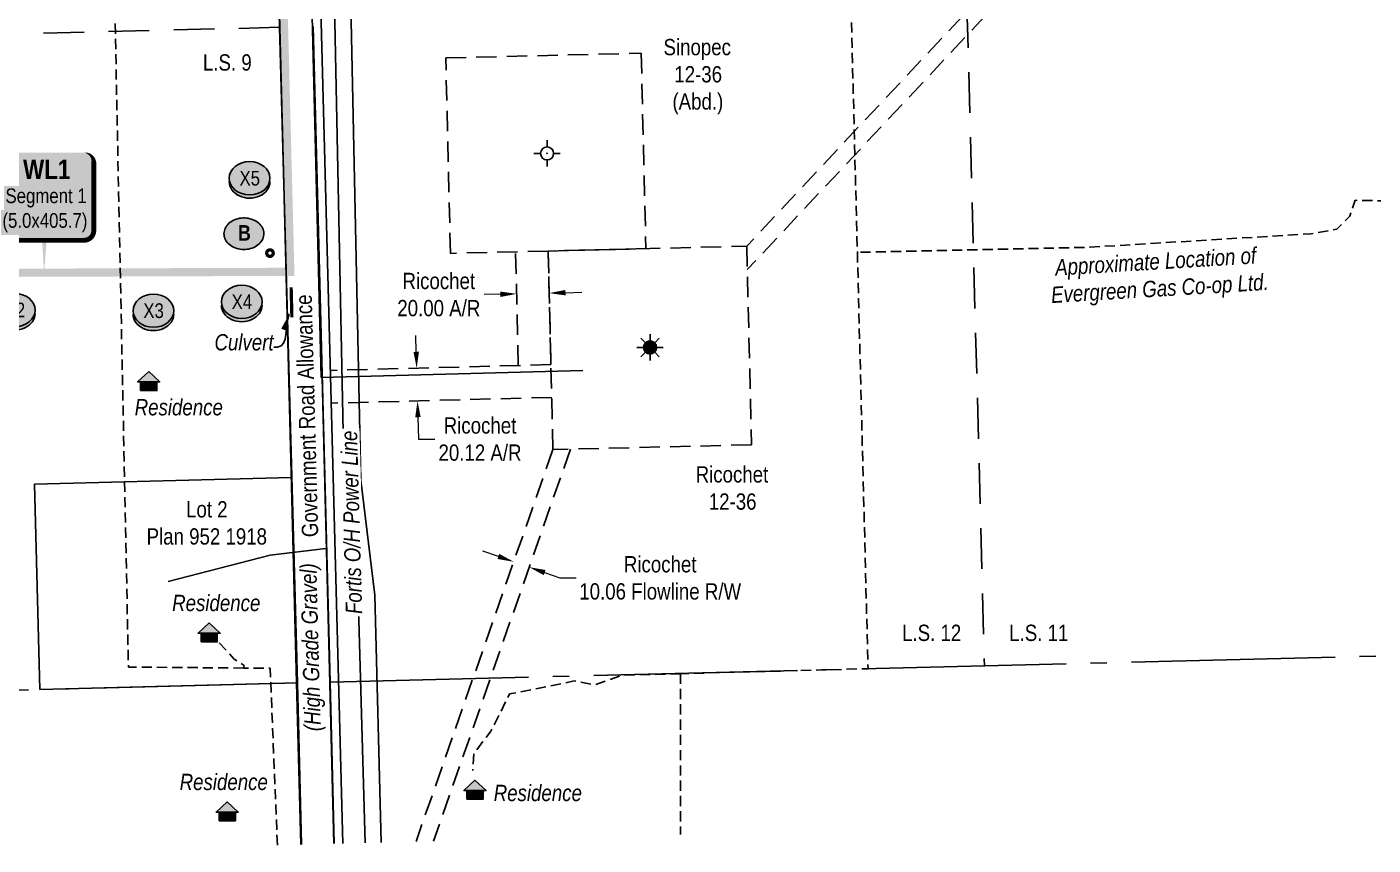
# Model space of a CAD drawing. Extents: x 629055 to 633377, y 5904225 to 5907946.
# Drawn here: x 629869 to 630695, y 5904247 to 5904749 of the extents above; entities that cross this region are included whole.
import ezdxf
from ezdxf.enums import TextEntityAlignment as Align

# ---------------------------------------------------------------- set-up
doc = ezdxf.new("R2010")
doc.units = 0
doc.header["$LTSCALE"] = 5
doc.header["$PDSIZE"] = 5
for name, pattern in [('foc-ACCESSROAD', [3.75, 2.5, -1.25]), ('foc-FLOWLINE', [3.75, 2.5, -1.25]), ('foc-LSD', [8, 5, -3]), ('foc-QUARTERLINE', [33, 25, -3, 2, -3]), ('UG_PIPE', [1.875, 1.25, -0.625])]:
    doc.linetypes.add(name, pattern=pattern)
for name, color, linetype, lineweight in [('AS-GENERAL', 48, 'Continuous', 18), ('F-AR-T', 190, 'Continuous', 9), ('F-FLOWLINE-T', 190, 'Continuous', 9), ('F-WS-T', 190, 'Continuous', 9), ('T-TEXT', 48, 'Continuous', 18)]:
    doc.layers.add(name, color=color, linetype=linetype, lineweight=lineweight)
for name, color, linetype in [('AS-PIPE-UG', 44, 'UG_PIPE'), ('AS-PIPE-UG-T', 44, 'Continuous'), ('AS-POWER', 104, 'foc-POWER'), ('AS-POWER-T', 104, 'Continuous'), ('AS-RESIDENCE', 14, 'Continuous'), ('AS-TELUS', 224, 'foc-TEL'), ('CG-NOTES', 7, 'Continuous'), ('F-AR', 190, 'foc-ACCESSROAD'), ('F-FLOWLINE', 190, 'foc-FLOWLINE'), ('F-RW', 190, 'Continuous'), ('F-WS', 190, 'foc-ACCESSROAD'), ('F-WS-S', 190, 'Continuous'), ('L-QSEC', 8, 'foc-QUARTERLINE'), ('L-ROAD-T', 7, 'Continuous'), ('L-SEC', 7, 'Continuous'), ('L-SECTION-LSD', 7, 'foc-LSD'), ('L-TITLEDB', 4, 'Continuous'), ('L-TITLEDB-T', 4, 'Continuous'), ('P-CROSSINGS', 250, 'Continuous')]:
    doc.layers.add(name, color=color, linetype=linetype)
for name, color, linetype, true_color in [('oil_and_gas_wells_pt', 7, 'Continuous', 0x2ae332), ('P-PROPOSED-WL2', 7, 'Continuous', 0x05c1ff), ('P-PROPOSED-WL4', 7, 'Continuous', 0x5b5bc8)]:
    doc.layers.add(name, color=color, linetype=linetype, true_color=true_color)
doc.styles.add('100L', font='ARIALN.TTF', dxfattribs={"height": 11})
doc.styles.add('80', font='ARIALN.TTF', dxfattribs={"height": 10})
doc.styles.add('80CG', font='ARIALN.TTF', dxfattribs={"height": 10})
doc.styles.add('80L', font='ARIALN.TTF', dxfattribs={"height": 10})
doc.styles.add('80LS', font='ARIALNI.TTF', dxfattribs={"height": 10})
doc.styles.add('BOLD', font='ARIALNB.TTF')
doc.styles.add('Crossing', font='ARIALN.TTF', dxfattribs={"height": 10})
doc.styles.add('foc-LtypeFont', font='ARIALN.TTF', dxfattribs={"height": 7.35})
doc.linetypes.add('foc-POWER', pattern='A,6,-1,["P",foc-LtypeFont,S=0.2,R=0,X=-0.625,Y=-0.75],-1.24,4', length=12.24)
doc.linetypes.add('foc-POWER-NOLINE', pattern='A,0,-4,["P",foc-LtypeFont,S=0.2,R=0,X=-0.625,Y=-0.75],-8.24', length=12.24)
doc.linetypes.add('foc-TEL', pattern='A,2,-1,["T",foc-LtypeFont,S=0.2,R=0,X=-0.425,Y=-0.75],-1.24,8', length=12.24)
doc.dimstyles.new('Compass 5 000', dxfattribs={"dimscale": 5, "dimtxt": 9, "dimasz": 2, "dimexe": 0.2, "dimexo": 0.0625, "dimgap": 0.5, "dimtad": 0, "dimtih": 1, "dimtoh": 1, "dimzin": 0, "dimdsep": 46, "dimtxsty": '80CG', "dimcen": 0.1, "dimse1": 1, "dimse2": 1, "dimclrd": 256, "dimclrt": 256, "dimaunit": 1, "dimadec": 4, "dimazin": 0, "dimtfac": 0.06, "dimtofl": 0, "dimtmove": 0, "dimatfit": 1, "dimfxl": 0.2, "dimtolj": 1, "dimtzin": 0, "dimlwd": -1, "dimarcsym": 0})

# ---------------------------------------------------------------- blocks, each defined once
blk = doc.blocks.new('res_occ')
for points in [[(0.1, 0.89), (-1.26, -0.37), (1.46, -0.37)], [(-0.9, -1.43), (1.1, -1.43), (1.1, -0.37), (-0.9, -0.37)]]:
    blk.add_hatch(color=14).paths.add_polyline_path(points)
at = {"color": 14}
for points in [[(0.1, 0.89), (-1.26, -0.37), (1.46, -0.37)], [(-0.9, -1.43), (1.1, -1.43), (1.1, -0.37), (-0.9, -0.37)]]:
    blk.add_lwpolyline(points, close=True, dxfattribs=at)
blk = doc.blocks.new('GABD')
for p, q in [((-0.81, 0), (-1.62, 0)), ((0, 0.81), (0, 1.62)), ((1.62, 0), (0.81, 0)), ((0, -0.81), (0, -1.62))]:
    blk.add_line(p, q)
blk.add_circle((0, 0), 0.8)
blk = doc.blocks.new('GAS')
h = blk.add_hatch(color=255)
h.dxf.hatch_style = 1
edge = h.paths.add_edge_path()
edge.add_arc((0, 0), 0.9, 0, 360)
for p, q in [((-0.81, 0), (-1.62, 0)), ((-0.57, 0.57), (-1.14, 1.14)), ((0, 0.81), (0, 1.62)), ((0.57, 0.57), (1.14, 1.14)), ((1.62, 0), (0.81, 0)), ((-0.57, -0.57), (-1.14, -1.14)), ((0, -0.81), (0, -1.62)), ((1.14, -1.14), (0.57, -0.57))]:
    blk.add_line(p, q)
blk.add_circle((0, 0), 0.8)
blk = doc.blocks.new('*D681')
at = {"layer": 'F-AR-T', "transparency": 16777216}
for p, q in [((630159.38, 5904584.58), (630149.39, 5904584.34)), ((630199.36, 5904585.54), (630209.36, 5904585.78))]:
    blk.add_line(p, q, dxfattribs=at)
for points in [[(630199.32, 5904587.21), (630199.41, 5904583.88), (630189.37, 5904585.3)], [(630159.34, 5904586.25), (630159.42, 5904582.91), (630169.38, 5904584.82)]]:
    blk.add_solid(points, dxfattribs=at)
at = {"layer": 'F-AR-T', "transparency": 16777216, "insert": (630121.65, 5904584.34), "char_height": 10, "attachment_point": 5, "style": '80CG'}
blk.add_mtext('\\A1;Ricochet\\P20.00 A/R', dxfattribs=at)
blk = doc.blocks.new('*D682')
at = {"layer": 'F-AR-T', "transparency": 16777216}
for p, q in [((630107.8, 5904549.24), (630107.54, 5904559.24)), ((630108.84, 5904509.14), (630109.2, 5904495.66)), ((630109.2, 5904495.66), (630119.2, 5904495.66))]:
    blk.add_line(p, q, dxfattribs=at)
for points in [[(630109.47, 5904549.28), (630106.13, 5904549.2), (630108.06, 5904539.24)], [(630110.51, 5904509.18), (630107.18, 5904509.1), (630108.58, 5904519.14)]]:
    blk.add_solid(points, dxfattribs=at)
at = {"layer": 'F-AR-T', "transparency": 16777216, "insert": (630146.93, 5904495.66), "char_height": 10, "attachment_point": 5, "style": '80CG'}
blk.add_mtext('\\A1;Ricochet\\P20.12 A/R', dxfattribs=at)
blk = doc.blocks.new('*D685')
at = {"layer": 'F-FLOWLINE-T', "transparency": 16777216}
for p, q in [((630158.18, 5904423.71), (630148.74, 5904427.01)), ((630186.55, 5904413.8), (630195.99, 5904410.5)), ((630195.99, 5904410.5), (630205.99, 5904410.5))]:
    blk.add_line(p, q, dxfattribs=at)
for points in [[(630158.73, 5904425.28), (630157.63, 5904422.14), (630167.62, 5904420.41)], [(630187.1, 5904415.37), (630186, 5904412.22), (630177.11, 5904417.09)]]:
    blk.add_solid(points, dxfattribs=at)
at = {"layer": 'F-FLOWLINE-T', "transparency": 16777216, "insert": (630257.49, 5904410.5), "char_height": 10, "attachment_point": 5, "style": '80CG'}
blk.add_mtext('\\A1;Ricochet\\P10.06 Flowline R/W', dxfattribs=at)
blk = doc.blocks.new('*U708')
h = blk.add_hatch(color=254)
edge = h.paths.add_edge_path()
edge.add_line((-24, -35.31), (24, -35.31))
edge.add_arc((24, -29.31), 6, 270, 360)
edge.add_line((30, -29.31), (30, 12.5))
edge.add_arc((24, 12.5), 6, 0, 90)
edge.add_line((24, 18.5), (-24, 18.5))
edge.add_arc((-24, 12.5), 6, 90, 180)
edge.add_line((-30, 12.5), (-30, -29.31))
edge.add_arc((-24, -29.31), 6, 180, 270)
at = {"layer": 'P-PROPOSED-WL2', "flags": 128}
blk.add_lwpolyline([(-24, -35.31, 3, 3, 0), (24, -35.31, 3, 3, 0.414214), (30, -29.31, 3, 3, 0), (30, 12.5, 3, 0, 0.414214), (24, 18.5, 0, 0, 0), (-24, 18.5, 0, 0, 0.414214), (-30, 12.5, 0, 0, 0), (-30, -29.31, 0, 3, 0.414214)], format="xyseb", close=True, dxfattribs=at)
blk.add_lwpolyline([(-0.52, -55.83, 0, 7.5, 0), (0, 0, 0, 0, 0)], format="xyseb", dxfattribs=at)
at = {"layer": 'P-PROPOSED-WL2'}
for tag, p, height, style in [('TEMP_AREA_W1_001', (-9.21, 2.24), 12, 'BOLD'), ('ENTER_TEXT_001', (-30.66, -12.47), 9, '80')]:
    blk.add_attdef(tag, p, '', height=height, dxfattribs=dict(at, style=style))
blk = doc.blocks.new('AA')
at = {"const_width": 4}
blk.add_lwpolyline([(-1, 0, 1), (1, 0, 1)], format="xyb", close=True, dxfattribs=at)
blk.add_circle((0, 0), 2)
blk = doc.blocks.new('Route_Letters')
h = blk.add_hatch(color=255)
h.dxf.hatch_style = 1
edge = h.paths.add_edge_path()
edge.add_ellipse((-0.12, 0.46), major_axis=(-11.97, 0), ratio=0.789318, start_angle=0, end_angle=360)
at = {"color": 5}
blk.add_open_spline([(-12.34, 0.46), (-12.34, -0.25), (-12.24, -0.97), (-11.72, -2.79), (-11.14, -3.88), (-9.56, -5.81), (-8.54, -6.66), (-6.22, -8.02), (-4.9, -8.54), (-2.12, -9.17), (-0.66, -9.3), (2.22, -9.13), (3.64, -8.84), (6.27, -7.89), (7.48, -7.22), (9.54, -5.6), (10.38, -4.64), (11.6, -2.54), (11.97, -1.4), (12.18, 0.91), (12.02, 2.08), (11.2, 4.3), (10.54, 5.35), (8.8, 7.2), (7.72, 7.99), (5.29, 9.24), (3.93, 9.68), (1.11, 10.18), (-0.35, 10.23), (-3.22, 9.91), (-4.61, 9.55), (-7.16, 8.47), (-8.32, 7.75), (-10.24, 6.02), (-11, 5.02), (-12.05, 2.86), (-12.32, 1.7), (-12.34, 0.52), (-12.34, 0.49), (-12.34, 0.46)], degree=3, knots=[0, 0, 0, 0, 0.219529, 0.219529, 0.575727, 0.575727, 0.931924, 0.931924, 1.288121, 1.288121, 1.644318, 1.644318, 2.000515, 2.000515, 2.356712, 2.356712, 2.712909, 2.712909, 3.069107, 3.069107, 3.425304, 3.425304, 3.781501, 3.781501, 4.137698, 4.137698, 4.493895, 4.493895, 4.850092, 4.850092, 5.20629, 5.20629, 5.562487, 5.562487, 5.918684, 5.918684, 6.274881, 6.274881, 6.283185, 6.283185, 6.283185, 6.283185], dxfattribs=at)
at = {"color": 14, "style": 'BOLD'}
blk.add_attdef('A', text='', height=9.5, dxfattribs=at).set_placement((0.22, 0.98), align=Align.MIDDLE)
blk = doc.blocks.new('xing2')
h = blk.add_hatch(color=50)
h.dxf.hatch_style = 1
edge = h.paths.add_edge_path()
edge.add_ellipse((0, 0), major_axis=(-12.5, 0), ratio=0.816297, start_angle=0, end_angle=360)
h = blk.add_hatch(color=250)
h.dxf.hatch_style = 1
edge = h.paths.add_edge_path()
edge.add_ellipse((0, -2.05), major_axis=(-12.5, 0), ratio=0.816297, start_angle=0, end_angle=180)
edge.add_line((12.5, -2.05), (12.5, 0))
edge.add_ellipse((0, 0), major_axis=(-12.5, 0), ratio=0.816297, start_angle=0, end_angle=180, ccw=False)
edge.add_line((-12.5, 0), (-12.5, -2.05))
at = {"color": 250}
blk.add_ellipse((0, 0), major_axis=(-12.5, 0), ratio=0.816297, dxfattribs=at)
blk.add_ellipse((0, -2.05), major_axis=(-12.5, 0), ratio=0.816297, start_param=0, end_param=3.141593, dxfattribs=at)
at = {"color": 250, "style": 'Crossing'}
blk.add_attdef('CROSSING', text='', height=9, dxfattribs=at).set_placement((0.09, 0.02), align=Align.MIDDLE_CENTER)
at = {"color": 250, "style": 'Crossing', "flags": 1}
for tag, p in [('OWNER', (0.09, -12.49)), ('DESCRIPTION', (0.09, -25.77)), ('LOCATION', (0.09, -39.3)), ('DWG_REF', (0.09, -52.84))]:
    blk.add_attdef(tag, text='', height=9, dxfattribs=at).set_placement(p, align=Align.MIDDLE_CENTER)

msp = doc.modelspace()

# ---------------------------------------------------------------- linework, layer by layer
at = {"layer": 'AS-GENERAL', "const_width": 1.999, "flags": 128}
msp.add_lwpolyline([(630031.496, 5904570.488), (630031.039, 5904588.767)], dxfattribs=at)
at = {"layer": 'AS-PIPE-UG'}
for p, q in [((630364.26, 5905163.746), (630378.461, 5904610.336)), ((630270.027, 5904351.743), (630269.927, 5904253.001))]:
    msp.add_line(p, q, dxfattribs=at)
at = {"layer": 'AS-PIPE-UG', "flags": 128}
for points in [[(630001.833, 5904355.217), (629931.192, 5904355.78), (629917.793, 5905007.305)], [(631265, 5904769.905), (631096.765, 5904763.135), (630948.217, 5904759.568), (630941.417, 5904757.707), (630935.046, 5904751.977), (630923.16, 5904738.655), (630854.628, 5904644.262), (630839.012, 5904639.062), (630683.86, 5904642.238), (630680.608, 5904632.514), (630672.69, 5904624.521), (630656.627, 5904621.702), (630521.278, 5904613.455), (630378.461, 5904610.335)], [(630378.461, 5904610.335), (630385.019, 5904354.799), (630270.027, 5904351.743)], [(629986.856, 5904370.767), (629996.084, 5904360.69), (630002.147, 5904356.831), (630001.833, 5904355.217)], [(630022.602, 5904246.56), (630018.162, 5904355.087), (630001.833, 5904355.217)], [(630270.027, 5904351.743), (630233.787, 5904350.739), (630217.148, 5904344.793), (630204.725, 5904347.259), (630165.114, 5904339.329), (630153.627, 5904316.534), (630143.194, 5904302.701), (630142.472, 5904292.292)]]:
    msp.add_lwpolyline(points, dxfattribs=at)
at = {"layer": 'AS-POWER', "linetype": 'foc-POWER-NOLINE', "flags": 128}
msp.add_lwpolyline([(630049.508, 5904533.529), (630034.25, 5905140.952)], dxfattribs=at)
at = {"layer": 'AS-POWER', "flags": 128}
for points in [[(630049.508, 5904533.529), (630210.014, 5904537.759)], [(630057.248, 5904247.462), (630050.082, 5904533.544)], [(629955.605, 5904408.215), (630018.239, 5904424.444), (630052.276, 5904428.497)]]:
    msp.add_lwpolyline(points, dxfattribs=at)
at = {"layer": 'F-AR'}
for p, q in [((630170.437, 5904540.909), (630168.759, 5904610.646)), ((630190.425, 5904541.39), (630188.746, 5904611.127)), ((630190.425, 5904541.39), (630055.129, 5904537.866)), ((630190.948, 5904521.283), (630055.653, 5904517.759))]:
    msp.add_line(p, q, dxfattribs=at)
at = {"layer": 'F-FLOWLINE'}
for p, q in [((630597.012, 5904919.581), (630310.592, 5904614.059)), ((630611.111, 5904919.916), (630310.937, 5904599.723)), ((630191.679, 5904489.281), (630107.653, 5904248.775)), ((630202.422, 5904489.54), (630118.403, 5904249.055))]:
    msp.add_line(p, q, dxfattribs=at)
at = {"layer": 'F-RW', "flags": 128}
msp.add_lwpolyline([(630076.367, 5904247.96), (630072.211, 5904399.113), (630063.652, 5904469.806), (630057.873, 5904752.032), (630052.952, 5905141.42), (630062.983, 5905141.669), (630067.901, 5904752.217), (630073.775, 5904470.595), (630082.348, 5904399.839), (630086.337, 5904248.22)], dxfattribs=at)
at = {"layer": 'F-WS'}
msp.add_lwpolyline([(630188.746, 5904611.127), (630128.783, 5904609.684), (630125.897, 5904729.611), (630245.824, 5904732.497), (630248.71, 5904612.57), (630188.746, 5904611.127)], dxfattribs=at)
msp.add_lwpolyline([(630191.679, 5904489.281), (630188.746, 5904611.127), (630310.592, 5904614.059), (630313.524, 5904492.214)], close=True, dxfattribs=at)
at = {"layer": 'L-QSEC'}
for p, q in [((631661.223, 5904386.528), (630054.949, 5904346.551)), ((630034.843, 5904346.045), (629132.478, 5904323.466))]:
    msp.add_line(p, q, dxfattribs=at)
at = {"layer": 'L-SEC'}
for p, q in [((630013.954, 5905150.372), (630023.971, 5904748.392)), ((630023.971, 5904748.392), (630034.843, 5904346.045)), ((630054.949, 5904346.551), (630044.466, 5904748.889)), ((630034.843, 5904346.045), (630037.363, 5904246.944)), ((630057.468, 5904247.468), (630054.949, 5904346.551))]:
    msp.add_line(p, q, dxfattribs=at)
at = {"layer": 'L-SECTION-LSD'}
for p, q in [((630435.04, 5905160.723), (630456.471, 5904356.569)), ((630023.971, 5904748.392), (629221.405, 5904728.285))]:
    msp.add_line(p, q, dxfattribs=at)
at = {"layer": 'L-TITLEDB'}
for p, q in [((630039.419, 5905141.081), (630062.689, 5904247.604)), ((630031.222, 5904472.069), (629873.493, 5904468.093)), ((629873.493, 5904468.093), (629876.754, 5904342.098)), ((630034.843, 5904346.045), (629876.754, 5904342.098))]:
    msp.add_line(p, q, dxfattribs=at)
at = {"layer": 'oil_and_gas_wells_pt'}
msp.add_point((630188.076, 5904671.004), dxfattribs=at)
at = {"layer": 'P-PROPOSED-WL2', "const_width": 4.998, "flags": 128}
msp.add_lwpolyline([(629645.03, 5904603.866), (629645.03, 5904614.221), (629741.872, 5904635.94), (629812.751, 5904597.592), (630028.084, 5904598.341)], dxfattribs=at)

# ---------------------------------------------------------------- block references
at = {"layer": 'AS-RESIDENCE', "xscale": 5, "yscale": 5, "zscale": 5}
for p in [(629980.252, 5904378.424), (630143.311, 5904281.879), (629991.323, 5904268.671)]:
    msp.add_blockref('res_occ', p, dxfattribs=at)
at = {"layer": 'CG-NOTES'}
ref = msp.add_blockref('*U708', (629879.969, 5904652.99), dxfattribs=dict(at, xscale=0.999531047334, yscale=0.999531047334, zscale=0.999531047334))
ref.add_attrib('TEMP_AREA_W1_001', 'WL1', (629866.563, 5904655.233), dxfattribs={"layer": 'P-PROPOSED-WL2', "height": 11.9944, "style": 'BOLD'})
ref.add_attrib('ENTER_TEXT_001', 'Segment 1', (629855.767, 5904640.52), dxfattribs={"layer": 'P-PROPOSED-WL2', "height": 8.9958, "style": '80'})
ref.add_attrib('ENTER_TEXT_002', '(5.0x405.7)', (629853.905, 5904625.373), dxfattribs={"layer": 'P-PROPOSED-WL2', "height": 8.99578, "style": '80'})
at = {"layer": 'CG-NOTES', "color": 1, "xscale": 0.999678, "yscale": 0.999678, "zscale": 0.999678}
msp.add_blockref('Route_Letters', (630002.175, 5904621.267), dxfattribs=at).add_auto_attribs({'A': 'B'})
msp.add_blockref('AA', (630018.056, 5904609.832), dxfattribs=at)
at = {"layer": 'F-WS-S', "color": 6, "xscale": 4.99839, "yscale": 4.99839, "zscale": 4.99839}
for name, p in [('GABD', (630188.076, 5904671.004)), ('GAS', (630251.246, 5904551.957))]:
    msp.add_blockref(name, p, dxfattribs=at)
at = {"layer": 'P-CROSSINGS', "color": 6, "xscale": 0.999678, "yscale": 0.999678, "zscale": 0.999678}
for p, values in [((630005.56, 5904655.771), {'CROSSING': 'X5'}), ((630000.734, 5904579.949), {'CROSSING': 'X4'}), ((629861.448, 5904574.886), {'CROSSING': 'X2'}), ((629946.55, 5904574.494), {'CROSSING': 'X3'})]:
    msp.add_blockref('xing2', p, dxfattribs=at).add_auto_attribs(values)

# ---------------------------------------------------------------- texts
at = {"layer": 'AS-PIPE-UG-T', "insert": (630495.649, 5904605.744), "char_height": 9.9968, "attachment_point": 1, "rotation": 3.486795, "style": '80L'}
msp.add_mtext_dynamic_manual_height_columns('\\pi3.8449;{\\fArial Narrow|b0|i1|c0|p34;Approximate Location of \\P\\pi0.3467;Evergreen Gas Co-op Ltd.}', width=132.69075, gutter_width=100.032, heights=[0], dxfattribs=at)
at = {"layer": 'F-WS-T', "char_height": 9.99678, "attachment_point": 1, "style": '80L'}
for s, insert in [('\\pi2.015;Sinopec\\P\\pi8.6363;12-36\\P\\pi7.4941;(Abd.)', (630257.514, 5904741.256)), ('\\pi0.58981;Ricochet\\P\\pi8.6363;12-36', (630278.655, 5904479.045))]:
    msp.add_mtext_dynamic_manual_height_columns(s, width=44.78767, gutter_width=50.016, heights=[0], dxfattribs=dict(at, insert=insert))
at = {"layer": 'L-ROAD-T', "style": '80L'}
msp.add_text('Government Road Allowance', height=10, rotation=91.547891, dxfattribs=at).set_placement((630040.672, 5904509.963), align=Align.MIDDLE_CENTER)
at = {"layer": 'T-TEXT', "style": '80LS'}
msp.add_text('(High Grade Gravel)', height=10, rotation=91.547891, dxfattribs=at).set_placement((630042.858, 5904367.963), align=Align.MIDDLE_CENTER)
at = {"layer": 'T-TEXT', "insert": (629984.009, 5904560.13), "char_height": 9.99678, "attachment_point": 1, "style": '80L'}
msp.add_mtext_dynamic_manual_height_columns('{\\fArial Narrow|b0|i1|c0|p34;Culvert}', width=36.31419, gutter_width=50, heights=[0], dxfattribs=at)

# ---------------------------------------------------------------- dimensions: what is measured, and where the dimension line sits
at = {"layer": 'F-AR-T', "color": 6}
dim = msp.add_aligned_dim(p1=(630189.449, 5904581.924), p2=(630169.461, 5904581.443), distance=-3.38, text='Ricochet\\P20.00 A/R', dimstyle='Compass 5 000', dxfattribs=at)
dim.commit()
dim.dimension.update_dxf_attribs({"geometry": '*D681', "text_midpoint": (630121.651, 5904584.34)})
dim = msp.add_linear_dim(base=(630108.584, 5904519.138), p1=(630138.779, 5904540.045), p2=(630139.303, 5904519.938), angle=271.491887, text='Ricochet\\P20.12 A/R', dimstyle='Compass 5 000', dxfattribs=at)
dim.commit()
dim.dimension.update_dxf_attribs({"geometry": '*D682', "text_midpoint": (630146.931, 5904495.658), "dimtype": 161})
at = {"layer": 'F-FLOWLINE-T'}
dim = msp.add_aligned_dim(p1=(630165.496, 5904414.338), p2=(630174.99, 5904411.021), distance=6.432, text='Ricochet\\P10.06 Flowline R/W', dimstyle='Compass 5 000', dxfattribs=at)
dim.commit()
dim.dimension.update_dxf_attribs({"geometry": '*D685', "text_midpoint": (630257.486, 5904410.497)})

# ---------------------------------------------------------------- leaders
at = {"layer": 'T-TEXT', "path_type": 1}
msp.add_leader([(630029.805, 5904572.274), (630022.737, 5904552.129), (630020.421, 5904552.129)], dimstyle='Compass 5 000', override={"dimgap": 0.5, "dimtad": 0}, dxfattribs=at)

# ---------------------------------------------------------------- next in the draw order: texts
at = {"layer": 'AS-POWER-T', "insert": (630064.657, 5904388.181), "char_height": 9.99272, "attachment_point": 1, "rotation": 91.616111, "style": '80L', "bg_fill": 3, "box_fill_scale": 1.15, "bg_fill_color": 256, "bg_fill_true_color": 256, "bg_fill_transparency": 0}
msp.add_mtext_dynamic_manual_height_columns('{\\fArial Narrow|b0|i1|c0|p34;Fortis O/H Power Line}', width=112.45541, gutter_width=50.016, heights=[0], dxfattribs=at)
at = {"layer": 'AS-RESIDENCE', "char_height": 10, "attachment_point": 1, "style": '80L', "bg_fill": 3, "box_fill_scale": 1.15, "bg_fill_color": 256, "bg_fill_true_color": 256, "bg_fill_transparency": 0}
for insert in [(629934.608, 5904520.274), (630154.897, 5904283.54)]:
    msp.add_mtext_dynamic_manual_height_columns('\\pi0.43893;{\\fArial Narrow|b0|i1|c0|p34;Residence}', width=54.16571, gutter_width=50.016, heights=[0], dxfattribs=dict(at, insert=insert))
at = {"layer": 'L-SECTION-LSD', "char_height": 10, "attachment_point": 1, "style": '100L', "bg_fill": 3, "box_fill_scale": 1.5, "bg_fill_color": 256, "bg_fill_transparency": 0}
for s, width, insert in [('L.S. 9', 30.53711, (629976.926, 5904731.828)), ('\\pi2.2396;L.S. 12', 37.12368, (630403.656, 5904381.81)), ('L.S. 11', 36.46124, (630471.615, 5904381.81))]:
    msp.add_mtext_dynamic_manual_height_columns(s, width=width, gutter_width=55.018, heights=[0], dxfattribs=dict(at, insert=insert))

# ---------------------------------------------------------------- next in the draw order: linework, layer by layer
at = {"layer": 'AS-TELUS', "flags": 128}
msp.add_lwpolyline([(630036.977, 5904246.934), (630034.33, 5904346.071), (630014.127, 5905142.861)], dxfattribs=at)
at = {"layer": 'P-PROPOSED-WL4', "const_width": 4.998, "flags": 128}
msp.add_lwpolyline([(630028.084, 5904598.341), (630030.529, 5904598.349), (630016.703, 5905140.514)], dxfattribs=at)

# ---------------------------------------------------------------- next in the draw order: block references
at = {"layer": 'AS-RESIDENCE', "xscale": 5, "yscale": 5, "zscale": 5}
msp.add_blockref('res_occ', (629943.162, 5904532.651), dxfattribs=at)

# ---------------------------------------------------------------- next in the draw order: texts
at = {"layer": 'AS-RESIDENCE', "char_height": 10, "attachment_point": 1, "style": '80L', "bg_fill": 3, "box_fill_scale": 1.15, "bg_fill_color": 256, "bg_fill_true_color": 256, "bg_fill_transparency": 0}
for insert in [(629957.593, 5904400.144), (629962.199, 5904290.324)]:
    msp.add_mtext_dynamic_manual_height_columns('\\pi0.43893;{\\fArial Narrow|b0|i1|c0|p34;Residence}', width=54.16571, gutter_width=50.016, heights=[0], dxfattribs=dict(at, insert=insert))
at = {"layer": 'L-TITLEDB-T', "insert": (629940.936, 5904457.619), "char_height": 9.9968, "attachment_point": 1, "style": '80L', "bg_fill": 3, "box_fill_scale": 1.15, "bg_fill_color": 256, "bg_fill_true_color": 256, "bg_fill_transparency": 0}
msp.add_mtext_dynamic_manual_height_columns('\\pi25.638;Lot 2\\P\\pi1.4272;Plan 952 1918', width=75.32778, gutter_width=50.016, heights=[0], dxfattribs=at)

doc.saveas('drawing.dxf')
